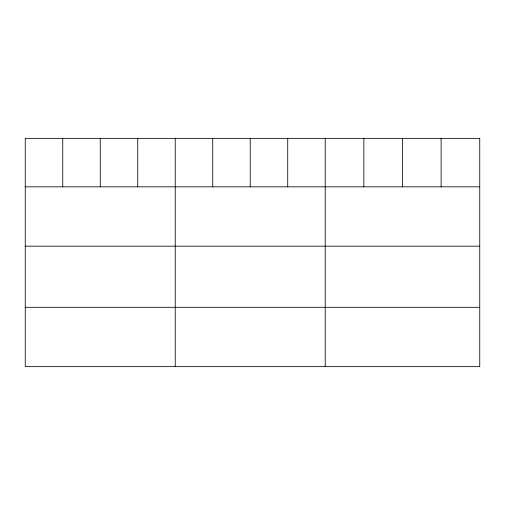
<?xml version="1.0" encoding="UTF-8"?>
<svg xmlns="http://www.w3.org/2000/svg" width="505" height="505" viewBox="0 0 505 505"><rect width="100%" height="100%" fill="white"/><g stroke="black" fill="none" stroke-linecap="round" stroke-linejoin="round"><path stroke-width="0.76" d="M25.25 186.831L479.75 186.831M25.25 246.169L479.75 246.169M25.25 307.305L479.75 307.305M441.117 138.357L441.117 186.831M402.485 138.357L402.485 186.831M363.852 138.357L363.852 186.831M325.22 138.357L325.22 366.643M287.724 138.357L287.724 186.831M250.227 138.357L250.227 186.831M212.731 138.357L212.731 186.831M175.235 138.357L175.235 366.643M137.739 138.357L137.739 186.831M100.243 138.357L100.243 186.831M62.746 138.357L62.746 186.831M479.75 138.357L25.25 138.357L25.25 366.643L479.75 366.643L479.75 138.357"/></g></svg>
